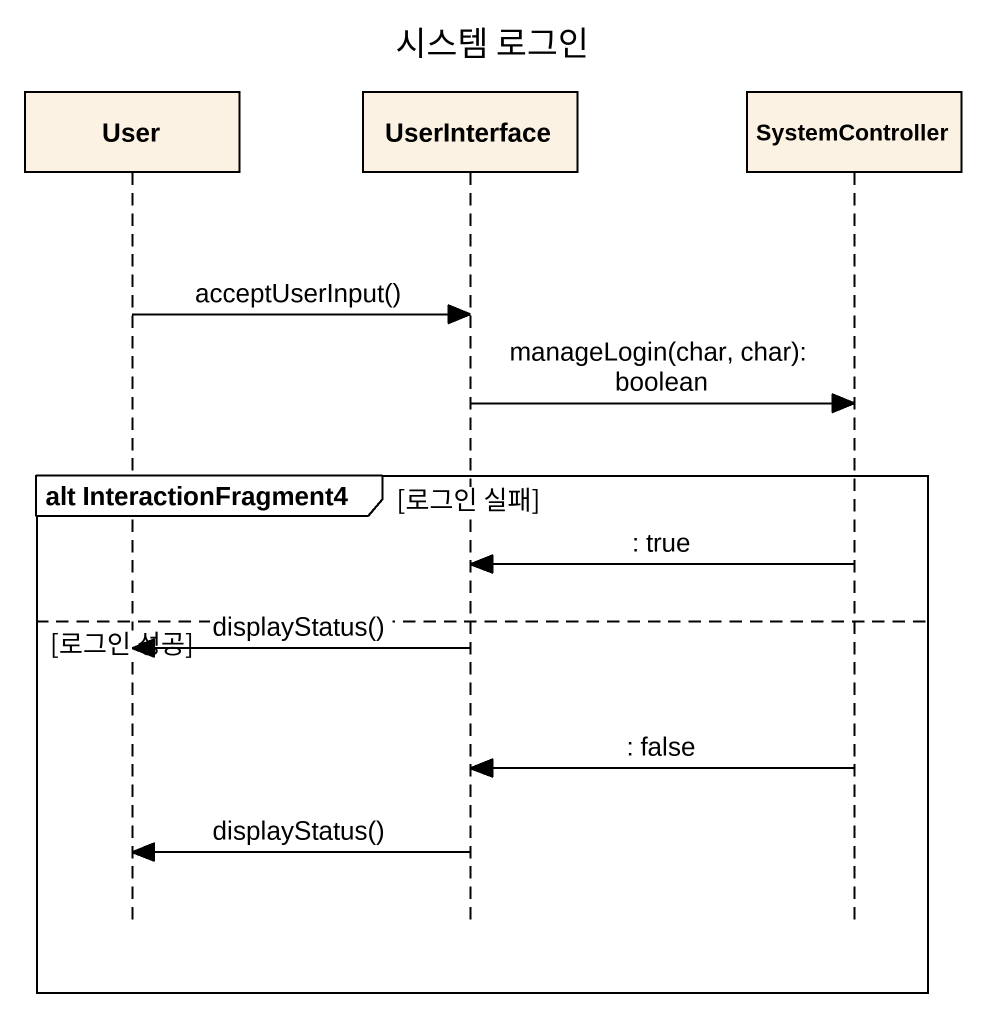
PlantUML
@startuml
title 시스템 로그인
hide footbox
participant User
participant UserInterface
participant SystemController

User -> UserInterface : acceptUserInput()
UserInterface -> SystemController : manageLogin(char, char): boolean
group alt InteractionFragment4 [로그인 실패]
  SystemController -> UserInterface : : true
else 로그인 성공
  UserInterface -> User : displayStatus()
  SystemController -> UserInterface : : false
  UserInterface -> User : displayStatus()
end
@enduml
